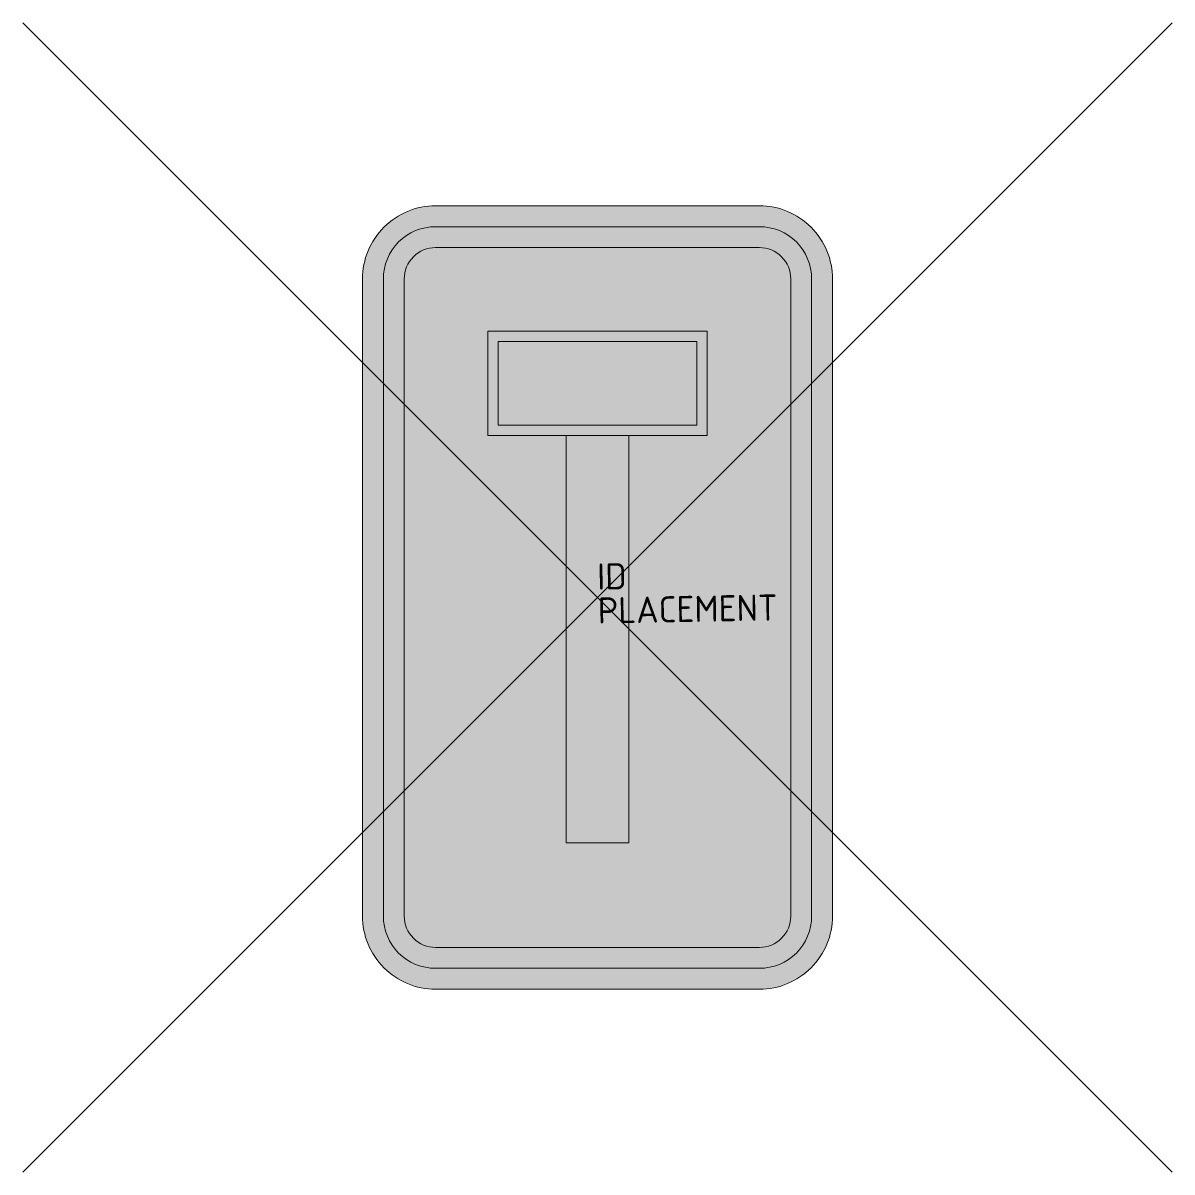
# Model space of a CAD drawing. Extents: x -5.5 to 5.5, y -5.5 to 5.5.
import ezdxf
from ezdxf.enums import TextEntityAlignment as Align

# ---------------------------------------------------------------- set-up
doc = ezdxf.new("R2010")
doc.units = 0
doc.styles.add('NLCS-ISO', font='NLCS-ISO.ttf', dxfattribs={"height": 0.25})

msp = doc.modelspace()

# ---------------------------------------------------------------- hatches: boundary and pattern name
at = {"true_color": 0xf1f0ea}
h = msp.add_hatch(color=7, dxfattribs=at)
h.dxf.hatch_style = 1
h.paths.add_polyline_path([(-2.25, 3.05), (-2.25, -3.05, 0.414214), (-1.55, -3.75), (0, -3.75), (0, -3.55), (-1.55, -3.55, -0.414214), (-2.05, -3.05), (-2.05, 3.05, -0.414214), (-1.55, 3.55), (0, 3.55), (0, 3.75), (-1.55, 3.75, 0.414214)])
h = msp.add_hatch(color=7, dxfattribs=at)
h.dxf.hatch_style = 1
h.paths.add_polyline_path([(1.55, 3.75), (0, 3.75), (0, 3.55), (1.55, 3.55, -0.414214), (2.05, 3.05), (2.05, -3.05, -0.414214), (1.55, -3.55), (0, -3.55), (0, -3.75), (1.55, -3.75, 0.414214), (2.25, -3.05), (2.25, 3.05, 0.414214)])
h = msp.add_hatch(color=7, dxfattribs=at)
h.dxf.hatch_style = 1
h.paths.add_polyline_path([(-1.55, -3.35, -0.414214), (-1.85, -3.05), (-1.85, 3.05, -0.414214), (-1.55, 3.35), (0, 3.35), (0, 3.55), (-1.55, 3.55, 0.414214), (-2.05, 3.05), (-2.05, -3.05, 0.414214), (-1.55, -3.55), (0, -3.55), (0, -3.35)])
h = msp.add_hatch(color=7, dxfattribs=at)
h.dxf.hatch_style = 1
h.paths.add_polyline_path([(0, -3.35), (0, -3.55), (1.55, -3.55, 0.414214), (2.05, -3.05), (2.05, 3.05, 0.414214), (1.55, 3.55), (0, 3.55), (0, 3.35), (1.55, 3.35, -0.414214), (1.85, 3.05), (1.85, -3.05, -0.414214), (1.55, -3.35)])
h = msp.add_hatch(color=7, dxfattribs=at)
h.dxf.hatch_style = 1
h.paths.add_polyline_path([(0, 3.35), (-1.55, 3.35, 0.414214), (-1.85, 3.05), (-1.85, -3.05, 0.414214), (-1.55, -3.35), (0, -3.35), (0, -2.35), (-0.3, -2.35), (-0.3, 1.55), (-1.05, 1.55), (-1.05, 2.55), (0, 2.55)])
h = msp.add_hatch(color=7, dxfattribs=at)
h.dxf.hatch_style = 1
h.paths.add_polyline_path([(1.85, 3.05, 0.414214), (1.55, 3.35), (0, 3.35), (0, 2.55), (1.05, 2.55), (1.05, 1.55), (0.3, 1.55), (0.3, -2.35), (0, -2.35), (0, -3.35), (1.55, -3.35, 0.414214), (1.85, -3.05)])
h = msp.add_hatch(color=7, dxfattribs=at)
h.dxf.hatch_style = 1
h.paths.add_polyline_path([(0, 2.55), (-1.05, 2.55), (-1.05, 1.55), (0, 1.55), (0, 1.65), (-0.95, 1.65), (-0.95, 2.45), (0, 2.45)])
h = msp.add_hatch(color=7, dxfattribs=at)
h.dxf.hatch_style = 1
h.paths.add_polyline_path([(1.05, 2.55), (0, 2.55), (0, 2.45), (0.95, 2.45), (0.95, 1.65), (0, 1.65), (0, 1.55), (1.05, 1.55)])
h = msp.add_hatch(color=7, dxfattribs=at)
h.dxf.hatch_style = 1
h.paths.add_polyline_path([(-0.95, 1.65), (0.95, 1.65), (0.95, 2.45), (-0.95, 2.45)])
h = msp.add_hatch(color=7, dxfattribs=at)
h.dxf.hatch_style = 1
h.paths.add_polyline_path([(0.3, 1.55), (0.3, -2.35), (-0.3, -2.35), (-0.3, 1.55)])

# ---------------------------------------------------------------- linework, layer by layer
for p, q in [((-5.5, 5.5), (5.5, -5.5)), ((-5.5, -5.5), (5.5, 5.5))]:
    msp.add_line(p, q)
at = {"color": 250, "lineweight": 0, "true_color": 0x2a292a}
for points in [[(-1.55, -3.75), (1.55, -3.75, 0.414214), (2.25, -3.05), (2.25, 3.05, 0.414214), (1.55, 3.75), (-1.55, 3.75, 0.414214), (-2.25, 3.05), (-2.25, -3.05, 0.414214)], [(-1.55, -3.55), (1.55, -3.55, 0.414214), (2.05, -3.05), (2.05, 3.05, 0.414214), (1.55, 3.55), (-1.55, 3.55, 0.414214), (-2.05, 3.05), (-2.05, -3.05, 0.414214)], [(-1.55, -3.35), (1.55, -3.35, 0.414214), (1.85, -3.05), (1.85, 3.05, 0.414214), (1.55, 3.35), (-1.55, 3.35, 0.414214), (-1.85, 3.05), (-1.85, -3.05, 0.414214)]]:
    msp.add_lwpolyline(points, format="xyb", close=True, dxfattribs=at)
for points in [[(-1.05, 1.55), (1.05, 1.55), (1.05, 2.55), (-1.05, 2.55)], [(-0.95, 1.65), (0.95, 1.65), (0.95, 2.45), (-0.95, 2.45)], [(0.3, 1.55), (0.3, -2.35), (-0.3, -2.35), (-0.3, 1.55)]]:
    msp.add_lwpolyline(points, close=True, dxfattribs=at)

# ---------------------------------------------------------------- texts
at = {"style": 'NLCS-ISO'}
msp.add_attdef('ID', text='', height=0.25, rotation=1, dxfattribs=at).set_placement((0, 0), align=Align.BOTTOM_LEFT)
msp.add_attdef('PLACEMENT', text='', height=0.25, rotation=1, dxfattribs=at).set_placement((0, 0), align=Align.TOP_LEFT)

doc.saveas('drawing.dxf')
